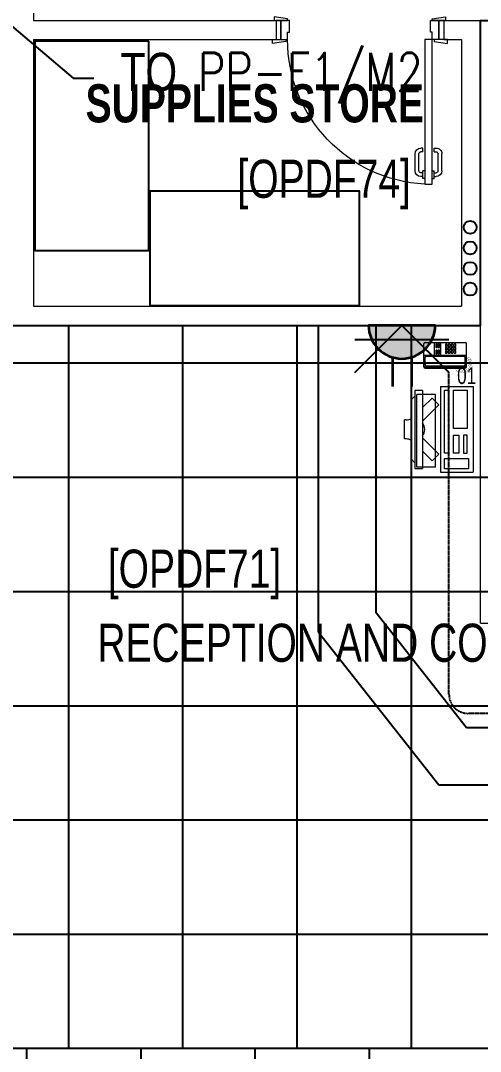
# Model space of a CAD drawing. Extents: x -178977 to 231842, y -29287 to 19916.
# Drawn here: x 1983 to 4398, y -2725 to 2687 of the extents above; entities that cross this region are included whole.
import ezdxf
from ezdxf import colors
from ezdxf.entities.mleader import LeaderData, LeaderLine
from ezdxf.enums import TextEntityAlignment as Align
from ezdxf.math import Vec2, Vec3

# ---------------------------------------------------------------- set-up
doc = ezdxf.new("R2010")
doc.units = 0
doc.header["$LTSCALE"] = 0.25
doc.linetypes.add('DASHDOT', pattern=[25.4, 12.7, -6.35, 0, -6.35])
doc.linetypes.add('HIDDEN', pattern=[9.525, 6.35, -3.175])
for name, color, linetype, lineweight in [('01-First Floor-FUR$0$72_EGR_BASE_TEXT', 252, 'Continuous', 5), ('01-First Floor-FUR$0$72_EGR_EQP_TAG', 142, 'Continuous', 5), ('01-First Floor-FUR$0$LOADING', 253, 'Continuous', 5), ('01-First Floor-FUR$0$Walls', 251, 'Continuous', 5), ('01-First Floor-FUR$0$Wooden Joinery', 251, 'Continuous', 5), ('E-LITE-CIRC', 6, 'Continuous', 25), ('E-LITE-CLNG-CNDT', 6, 'DASHDOT', 35), ('E-LITE-EXIT-NUMB', 6, 'Continuous', 25), ('E-POWR-FLOR-CNDT', 6, 'HIDDEN', 25), ('E-POWR-WALL @ 100', 4, 'Continuous', 35)]:
    doc.layers.add(name, color=color, linetype=linetype, lineweight=lineweight)
doc.layers.add('01-First Floor-FUR$0$FALSE CEILING', color=251, linetype='Continuous')
doc.layers.add('DRAINAGE SLEEVE', color=6, linetype='Continuous')
doc.styles.add('01-First Floor-FUR$0$X3G_ENTITY_257CFD', font='swisscl.ttf', dxfattribs={"height": 200})
doc.styles.add('01-First Floor-FUR$0$X3G_ENTITY_9EC9', font='swisscl.ttf', dxfattribs={"height": 0.2})
doc.styles.add('01-First Floor-FUR$0$X3G_ENTITY_9F38', font='swisscl.ttf', dxfattribs={"height": 0.2})
doc.styles.add('DC_SIMPLEX', font='SIMPLEX.shx', dxfattribs={"width": 0.7})

# ---------------------------------------------------------------- blocks, each defined once
blk = doc.blocks.new('01-First Floor-FUR$0$DM20079-P')
at = {"color": 0}
for p, q in [((-0.0686, 0.217), (-0.0686, 0.008)), ((-0.0616, 0.225), (0.0594, 0.225)), ((-0.0616, 0.225), (-0.0616, 0)), ((-0.0616, 0.222), (-0.0016, 0.222)), ((-0.0496, 0.2175), (-0.0136, 0.2175)), ((-0.0016, 0.225), (-0.0016, 0)), ((0.0664, 0.217), (0.0664, 0.008)), ((-0.0616, 0.212), (-0.0565, 0.212)), ((-0.0566, 0.2105), (-0.0566, 0.0145)), ((-0.0068, 0.212), (-0.0016, 0.212)), ((-0.0066, 0.2105), (-0.0066, 0.0145)), ((-0.0016, 0.1675), (0.0664, 0.1675)), ((-0.0016, 0.135), (0.0664, 0.135)), ((-0.0616, 0.013), (-0.0565, 0.013)), ((-0.0616, 0.003), (-0.0016, 0.003)), ((-0.0594, 0), (0.0594, 0)), ((-0.0496, 0.0075), (-0.0136, 0.0075)), ((-0.0068, 0.013), (-0.0016, 0.013))]:
    blk.add_line(p, q, dxfattribs=at)
for points in [[(0.0074, 0.1605, 0.414214), (0.0054, 0.1585), (0.0054, 0.1555, 0.414214), (0.0074, 0.1535), (0.0234, 0.1535, 0.414214), (0.0254, 0.1555), (0.0254, 0.1585, 0.414214), (0.0234, 0.1605)], [(0.0234, 0.142, 0.414214), (0.0254, 0.144), (0.0254, 0.147, 0.414214), (0.0234, 0.149), (0.0074, 0.149, 0.414214), (0.0054, 0.147), (0.0054, 0.144, 0.414214), (0.0074, 0.142)], [(0.0104, 0.103, 0.414214), (0.0124, 0.101), (0.0204, 0.101, 0.414214), (0.0224, 0.103), (0.0224, 0.109, 0.414214), (0.0204, 0.111), (0.0124, 0.111, 0.414214), (0.0104, 0.109)], [(0.0274, 0.103, 0.414214), (0.0294, 0.101), (0.0374, 0.101, 0.414214), (0.0394, 0.103), (0.0394, 0.109, 0.414214), (0.0374, 0.111), (0.0294, 0.111, 0.414214), (0.0274, 0.109)], [(0.0574, 0.1535, 0.414214), (0.0594, 0.1555), (0.0594, 0.1585, 0.414214), (0.0574, 0.1605), (0.0414, 0.1605, 0.414214), (0.0394, 0.1585), (0.0394, 0.1555, 0.414214), (0.0414, 0.1535)], [(0.0574, 0.142, 0.414214), (0.0594, 0.144), (0.0594, 0.147, 0.414214), (0.0574, 0.149), (0.0414, 0.149, 0.414214), (0.0394, 0.147), (0.0394, 0.144, 0.414214), (0.0414, 0.142)], [(0.0444, 0.103, 0.414214), (0.0464, 0.101), (0.0544, 0.101, 0.414214), (0.0564, 0.103), (0.0564, 0.109, 0.414214), (0.0544, 0.111), (0.0464, 0.111, 0.414214), (0.0444, 0.109)], [(0.0104, 0.088, 0.414214), (0.0124, 0.086), (0.0204, 0.086, 0.414214), (0.0224, 0.088), (0.0224, 0.094, 0.414214), (0.0204, 0.096), (0.0124, 0.096, 0.414214), (0.0104, 0.094)], [(0.0104, 0.073, 0.414214), (0.0124, 0.071), (0.0204, 0.071, 0.414214), (0.0224, 0.073), (0.0224, 0.079, 0.414214), (0.0204, 0.081), (0.0124, 0.081, 0.414214), (0.0104, 0.079)], [(0.0104, 0.058, 0.414214), (0.0124, 0.056), (0.0204, 0.056, 0.414214), (0.0224, 0.058), (0.0224, 0.064, 0.414214), (0.0204, 0.066), (0.0124, 0.066, 0.414214), (0.0104, 0.064)], [(0.0274, 0.088, 0.414214), (0.0294, 0.086), (0.0374, 0.086, 0.414214), (0.0394, 0.088), (0.0394, 0.094, 0.414214), (0.0374, 0.096), (0.0294, 0.096, 0.414214), (0.0274, 0.094)], [(0.0274, 0.073, 0.414214), (0.0294, 0.071), (0.0374, 0.071, 0.414214), (0.0394, 0.073), (0.0394, 0.079, 0.414214), (0.0374, 0.081), (0.0294, 0.081, 0.414214), (0.0274, 0.079)], [(0.0274, 0.058, 0.414214), (0.0294, 0.056), (0.0374, 0.056, 0.414214), (0.0394, 0.058), (0.0394, 0.064, 0.414214), (0.0374, 0.066), (0.0294, 0.066, 0.414214), (0.0274, 0.064)], [(0.0444, 0.088, 0.414214), (0.0464, 0.086), (0.0544, 0.086, 0.414214), (0.0564, 0.088), (0.0564, 0.094, 0.414214), (0.0544, 0.096), (0.0464, 0.096, 0.414214), (0.0444, 0.094)], [(0.0444, 0.073, 0.414214), (0.0464, 0.071), (0.0544, 0.071, 0.414214), (0.0564, 0.073), (0.0564, 0.079, 0.414214), (0.0544, 0.081), (0.0464, 0.081, 0.414214), (0.0444, 0.079)], [(0.0444, 0.058, 0.414214), (0.0464, 0.056), (0.0544, 0.056, 0.414214), (0.0564, 0.058), (0.0564, 0.064, 0.414214), (0.0544, 0.066), (0.0464, 0.066, 0.414214), (0.0444, 0.064)]]:
    blk.add_lwpolyline(points, format="xyb", close=True, dxfattribs=at)
at = {"color": 0, "const_width": 0.001}
blk.add_lwpolyline([(-0.0686, 0.059, 0.184574), (-0.0861, 0.0478, 1.44364), (-0.0769, 0.0452, 0.837915), (-0.0907, 0.0465, 0.30536), (-0.0835, 0.0248, 1.584726), (-0.0815, 0.034, 0.253153), (-0.094, 0.0228, 0.874198), (-0.0776, 0.0142, 0.915253), (-0.0897, 0.0168, 0.223821), (-0.0874, -0.0011, 1.703343), (-0.0796, 0.005, 0.588962), (-0.0934, -0.0114, 0.717795), (-0.0769, -0.0108, 0.983104), (-0.0875, -0.0075, 0.326362), (-0.0815, -0.0259, 0.758716), (-0.0657, -0.0134, 0.906186), (-0.0743, -0.016, 0.189488), (-0.067, -0.0272, 0.7948), (-0.0506, -0.0127, 1.223996), (-0.0585, -0.0193, 0.072149), (-0.0473, -0.0259, 0.645886), (-0.0341, -0.0134, 1.366917), (-0.042, -0.0193, 0.078415), (-0.0315, -0.0246, 0.723006), (-0.0229, -0.0127, 1.105484), (-0.0289, -0.018, 0.327892), (-0.017, -0.0193, 0.446638), (-0.0144, -0.0068, 0.327263), (-0.0269, -0.0029, 1.240441), (-0.0229, -0.0094, 0.611307), (-0.0278, 0.0075)], format="xyb", dxfattribs=at)
at = {"color": 0}
for centre, radius, start, end in [((-0.0605, 0.217), 0.00813, 97.9633, 179.6649), ((-0.0496, 0.2105), 0.007, 90, 180), ((-0.0136, 0.2105), 0.007, 0, 90), ((0.0582, 0.217), 0.00813, 0.3351, 82.0367), ((-0.0605, 0.008), 0.00813, 180.3351, 277.9633), ((-0.0496, 0.0145), 0.007, 180, 270), ((-0.0136, 0.0145), 0.007, 270, 0), ((0.0582, 0.008), 0.00813, 277.9633, 359.6649)]:
    blk.add_arc(centre, radius, start, end, dxfattribs=at)
blk = doc.blocks.new('01-First Floor-FUR$0$ITCWLS1-P')
at = {"layer": '01-First Floor-FUR$0$LOADING'}
for p, q in [((-0.17, 0.45), (-0.17, 0)), ((-0.17, 0.45), (0, 0.45)), ((0, 0.45), (0, 0)), ((-0.3251, 0.38, 0), (-0.3051, 0.4, 0)), ((-0.3251, 0.38, 0), (-0.3251, 0.07, 0)), ((-0.2651, 0.43, 0), (-0.3051, 0.43, 0)), ((-0.3051, 0.43, 0), (-0.3051, 0.02, 0)), ((-0.197, 0.4094), (-0.295, 0.4094)), ((-0.295, 0.0264), (-0.295, 0.4094)), ((-0.2651, 0.43, 0), (-0.2651, 0.02, 0)), ((-0.197, 0.0264), (-0.197, 0.4094)), ((-0.1496, 0.4305), (-0.1291, 0.4305)), ((-0.1291, 0.4305), (-0.1291, 0.4089)), ((-0.3503, 0.275), (-0.3596, 0.275)), ((-0.3596, 0.175), (-0.3596, 0.275)), ((-0.3503, 0.175), (-0.3596, 0.175)), ((-0.3251, 0.07, 0), (-0.3051, 0.05, 0)), ((-0.3051, 0.02, 0), (-0.2651, 0.02, 0)), ((-0.197, 0.0264), (-0.295, 0.0264)), ((-0.17, 0), (0, 0))]:
    blk.add_line(p, q, dxfattribs=at)
at = {"layer": '01-First Floor-FUR$0$LOADING', "extrusion": (2.48281e-10, 3.18408e-10, -1)}
for p, q in [((-0.2651, 0.3395), (-0.2144, 0.3902)), ((-0.1791, 0.3548), (-0.2144, 0.3902)), ((-0.2651, 0.2688), (-0.1791, 0.3548))]:
    blk.add_line(p, q, dxfattribs=at)
at = {"layer": '01-First Floor-FUR$0$LOADING', "extrusion": (2.48281e-10, -3.18408e-10, -1)}
for p, q in [((-0.2651, 0.1812), (-0.1791, 0.0952)), ((-0.2651, 0.1105), (-0.2144, 0.0598)), ((-0.1791, 0.0952), (-0.2144, 0.0598))]:
    blk.add_line(p, q, dxfattribs=at)
at = {"layer": '01-First Floor-FUR$0$LOADING'}
for points in [[(-0.1291, 0.4089), (-0.1291, 0.1), (-0.1496, 0.1), (-0.1496, 0.4305)], [(-0.1496, 0.1), (-0.1496, 0.1), (-0.1496, 0.1), (-0.1496, 0.1), (-0.1496, 0.1), (-0.1496, 0.1), (-0.1496, 0.1), (-0.1496, 0.1), (-0.1496, 0.1)], [(-0.1496, 0.1), (-0.1496, 0.1), (-0.1496, 0.1), (-0.1496, 0.1), (-0.1496, 0.1), (-0.1496, 0.1), (-0.1496, 0.1), (-0.1496, 0.1), (-0.1496, 0.1), (-0.1496, 0.1), (-0.1496, 0.1), (-0.1496, 0.1), (-0.1496, 0.1), (-0.1496, 0.1), (-0.1496, 0.1), (-0.1496, 0.1), (-0.1496, 0.1), (-0.1496, 0.1)], [(-0.1496, 0.1), (-0.1496, 0.1), (-0.1496, 0.1), (-0.1496, 0.1), (-0.1496, 0.1), (-0.1496, 0.1), (-0.1496, 0.1), (-0.1496, 0.1), (-0.1496, 0.1), (-0.1496, 0.1)], [(-0.1496, 0.1), (-0.1496, 0.1), (-0.1496, 0.1), (-0.1496, 0.1), (-0.1496, 0.1), (-0.1496, 0.1), (-0.1496, 0.1)], [(-0.1496, 0.1), (-0.1496, 0.1), (-0.1496, 0.1), (-0.1496, 0.1), (-0.1496, 0.1), (-0.1496, 0.1), (-0.1496, 0.1), (-0.1496, 0.1), (-0.1496, 0.1), (-0.1496, 0.1)], [(-0.1496, 0.1), (-0.1496, 0.1), (-0.1496, 0.1), (-0.1496, 0.1), (-0.1496, 0.1), (-0.1496, 0.1), (-0.1496, 0.1), (-0.1496, 0.1), (-0.1496, 0.1), (-0.1496, 0.1), (-0.1496, 0.1), (-0.1496, 0.1), (-0.1496, 0.1), (-0.1496, 0.1), (-0.1496, 0.1)], [(-0.1496, 0.1), (-0.1496, 0.1), (-0.1496, 0.1), (-0.1496, 0.1), (-0.1496, 0.1), (-0.1496, 0.1), (-0.1496, 0.1), (-0.1496, 0.1), (-0.1496, 0.1), (-0.1496, 0.1)], [(-0.1496, 0.1), (-0.1496, 0.1), (-0.1496, 0.1), (-0.1496, 0.1), (-0.1496, 0.1), (-0.1496, 0.1), (-0.1496, 0.1), (-0.1496, 0.1), (-0.1496, 0.1), (-0.1496, 0.1)], [(-0.1496, 0.1), (-0.1496, 0.1), (-0.1496, 0.1), (-0.1496, 0.1), (-0.1496, 0.1), (-0.1496, 0.1), (-0.1496, 0.1), (-0.1496, 0.1), (-0.1496, 0.1), (-0.1496, 0.1), (-0.1496, 0.1), (-0.1496, 0.1), (-0.1496, 0.1), (-0.1496, 0.1), (-0.1496, 0.1), (-0.1496, 0.1), (-0.1496, 0.1), (-0.1496, 0.1), (-0.1496, 0.1), (-0.1496, 0.1), (-0.1496, 0.1), (-0.1496, 0.1), (-0.1496, 0.1), (-0.1496, 0.1), (-0.1496, 0.1), (-0.1496, 0.1), (-0.1496, 0.1), (-0.1496, 0.1), (-0.1496, 0.1), (-0.1496, 0.1), (-0.1496, 0.1), (-0.1496, 0.1), (-0.1496, 0.1), (-0.1496, 0.1), (-0.1496, 0.1), (-0.1496, 0.1), (-0.1496, 0.1), (-0.1496, 0.1), (-0.1496, 0.1), (-0.1496, 0.1), (-0.1496, 0.1), (-0.1496, 0.1), (-0.1496, 0.1), (-0.1496, 0.1), (-0.1496, 0.1), (-0.1496, 0.1), (-0.1496, 0.1), (-0.1496, 0.1), (-0.1496, 0.1), (-0.1496, 0.1), (-0.1496, 0.1), (-0.1496, 0.1), (-0.1496, 0.1), (-0.1496, 0.1)], [(-0.1496, 0.1), (-0.1496, 0.1), (-0.1496, 0.1), (-0.1496, 0.1), (-0.1496, 0.1), (-0.1496, 0.1), (-0.1496, 0.1), (-0.1496, 0.1), (-0.1496, 0.1), (-0.1496, 0.1), (-0.1496, 0.1), (-0.1496, 0.1), (-0.1496, 0.1), (-0.1496, 0.1), (-0.1496, 0.1), (-0.1496, 0.1), (-0.1496, 0.1), (-0.1496, 0.1), (-0.1496, 0.1), (-0.1496, 0.1), (-0.1496, 0.1), (-0.1496, 0.1), (-0.1496, 0.1), (-0.1496, 0.1), (-0.1496, 0.1), (-0.1496, 0.1), (-0.1496, 0.1), (-0.1496, 0.1), (-0.1496, 0.1), (-0.1496, 0.1), (-0.1496, 0.1), (-0.1496, 0.1), (-0.1496, 0.1), (-0.1496, 0.1), (-0.1496, 0.1), (-0.1496, 0.1), (-0.1496, 0.1), (-0.1496, 0.1), (-0.1496, 0.1), (-0.1496, 0.1), (-0.1496, 0.1), (-0.1496, 0.1), (-0.1496, 0.1), (-0.1496, 0.1), (-0.1496, 0.1), (-0.1496, 0.1), (-0.1496, 0.1), (-0.1496, 0.1), (-0.1496, 0.1), (-0.1496, 0.1), (-0.1496, 0.1), (-0.1496, 0.1), (-0.1496, 0.1), (-0.1496, 0.1), (-0.1496, 0.1), (-0.1496, 0.1), (-0.1496, 0.1), (-0.1496, 0.1), (-0.1496, 0.1), (-0.1496, 0.1), (-0.1496, 0.1), (-0.1496, 0.1), (-0.1496, 0.1), (-0.1496, 0.1), (-0.1496, 0.1), (-0.1496, 0.1), (-0.1496, 0.1), (-0.1496, 0.1), (-0.1496, 0.1), (-0.1496, 0.1), (-0.1496, 0.1), (-0.1496, 0.1), (-0.1496, 0.1), (-0.1496, 0.1), (-0.1496, 0.1), (-0.1496, 0.1), (-0.1496, 0.1), (-0.1496, 0.1), (-0.1496, 0.1), (-0.1496, 0.1), (-0.1496, 0.1), (-0.1496, 0.1), (-0.1496, 0.1), (-0.1496, 0.1), (-0.1496, 0.1), (-0.1496, 0.1), (-0.1496, 0.1), (-0.1496, 0.1), (-0.1496, 0.1)], [(-0.1496, 0.1), (-0.1496, 0.1), (-0.1496, 0.1), (-0.1496, 0.1), (-0.1496, 0.1), (-0.1496, 0.1), (-0.1496, 0.1), (-0.1496, 0.1), (-0.1496, 0.1), (-0.1496, 0.1), (-0.1496, 0.1), (-0.1496, 0.1)], [(-0.1496, 0.1), (-0.1496, 0.1), (-0.1496, 0.1), (-0.1496, 0.1), (-0.1496, 0.1), (-0.1496, 0.1), (-0.1496, 0.1)], [(-0.1496, 0.1), (-0.1496, 0.1), (-0.1496, 0.1), (-0.1496, 0.1), (-0.1496, 0.1), (-0.1496, 0.1), (-0.1496, 0.1), (-0.1496, 0.1), (-0.1496, 0.1), (-0.1496, 0.1), (-0.1496, 0.1), (-0.1496, 0.1), (-0.1496, 0.1), (-0.1496, 0.1), (-0.1496, 0.1), (-0.1496, 0.1), (-0.1496, 0.1)], [(-0.1496, 0.1), (-0.1496, 0.1), (-0.1496, 0.1), (-0.1496, 0.1), (-0.1496, 0.1), (-0.1496, 0.1), (-0.1496, 0.1), (-0.1496, 0.1), (-0.1496, 0.1), (-0.1496, 0.1), (-0.1496, 0.1), (-0.1496, 0.1), (-0.1496, 0.1), (-0.1496, 0.1), (-0.1496, 0.1), (-0.1496, 0.1), (-0.1496, 0.1), (-0.1496, 0.1), (-0.1496, 0.1), (-0.1496, 0.1), (-0.1496, 0.1), (-0.1496, 0.1), (-0.1496, 0.1), (-0.1496, 0.1), (-0.1496, 0.1), (-0.1496, 0.1), (-0.1496, 0.1), (-0.1496, 0.1), (-0.1496, 0.1), (-0.1496, 0.1), (-0.1496, 0.1), (-0.1496, 0.1), (-0.1496, 0.1), (-0.1496, 0.1), (-0.1496, 0.1), (-0.1496, 0.1), (-0.1496, 0.1), (-0.1496, 0.1), (-0.1496, 0.1), (-0.1496, 0.1), (-0.1496, 0.1), (-0.1496, 0.1), (-0.1496, 0.1), (-0.1496, 0.1), (-0.1496, 0.1), (-0.1496, 0.1), (-0.1496, 0.1), (-0.1496, 0.1), (-0.1496, 0.1), (-0.1496, 0.1), (-0.1496, 0.1), (-0.1496, 0.1), (-0.1496, 0.1), (-0.1496, 0.1), (-0.1496, 0.1), (-0.1496, 0.1), (-0.1496, 0.1), (-0.1496, 0.1), (-0.1496, 0.1), (-0.1496, 0.1), (-0.1496, 0.1), (-0.1496, 0.1), (-0.1496, 0.1), (-0.1496, 0.1), (-0.1496, 0.1), (-0.1496, 0.1), (-0.1496, 0.1), (-0.1496, 0.1), (-0.1496, 0.1), (-0.1496, 0.1), (-0.1496, 0.1), (-0.1496, 0.1), (-0.1496, 0.1), (-0.1496, 0.1), (-0.1496, 0.1), (-0.1496, 0.1), (-0.1496, 0.1), (-0.1496, 0.1), (-0.1496, 0.1), (-0.1496, 0.1), (-0.1496, 0.1), (-0.1496, 0.1), (-0.1496, 0.1), (-0.1496, 0.1), (-0.1496, 0.1), (-0.1496, 0.1), (-0.1496, 0.1), (-0.1496, 0.1), (-0.1496, 0.1), (-0.1496, 0.1), (-0.1496, 0.1), (-0.1496, 0.1), (-0.1496, 0.1), (-0.1496, 0.1), (-0.1496, 0.1), (-0.1496, 0.1), (-0.1496, 0.1), (-0.1496, 0.1), (-0.1496, 0.1), (-0.1496, 0.1), (-0.1496, 0.1), (-0.1496, 0.1), (-0.1496, 0.1), (-0.1496, 0.1), (-0.1496, 0.1), (-0.1496, 0.1), (-0.1496, 0.1), (-0.1496, 0.1), (-0.1496, 0.1), (-0.1496, 0.1), (-0.1496, 0.1)], [(-0.1496, 0.1), (-0.1496, 0.1), (-0.1496, 0.1), (-0.1496, 0.1), (-0.1496, 0.1), (-0.1496, 0.1), (-0.1496, 0.1), (-0.1496, 0.1)]]:
    blk.add_lwpolyline(points, dxfattribs=at)
for points in [[(-0.1019, 0.4305), (-0.0304, 0.4305), (-0.0304, 0.2294), (-0.1019, 0.2294)], [(-0.1019, 0.1954), (-0.0747, 0.1954), (-0.0747, 0.1), (-0.1019, 0.1)], [(-0.0304, 0.1954), (-0.0508, 0.1954), (-0.0508, 0.1), (-0.0304, 0.1)], [(-0.1496, 0.1), (-0.1496, 0.1), (-0.1496, 0.1), (-0.1496, 0.1), (-0.1496, 0.1), (-0.1496, 0.1), (-0.1496, 0.1), (-0.1496, 0.1), (-0.1496, 0.1), (-0.1496, 0.1), (-0.1496, 0.1), (-0.1496, 0.1), (-0.1496, 0.1), (-0.1496, 0.1), (-0.1496, 0.1), (-0.1496, 0.1), (-0.1496, 0.1), (-0.1496, 0.1), (-0.1496, 0.1), (-0.1496, 0.1), (-0.1496, 0.1), (-0.1496, 0.1), (-0.1496, 0.1), (-0.1496, 0.1), (-0.1496, 0.1), (-0.1496, 0.1), (-0.1496, 0.1), (-0.1496, 0.1), (-0.1496, 0.1), (-0.1496, 0.1), (-0.1496, 0.1), (-0.1496, 0.1), (-0.1496, 0.1), (-0.1496, 0.1), (-0.1496, 0.1), (-0.1496, 0.1), (-0.1496, 0.1), (-0.1496, 0.1), (-0.1496, 0.1), (-0.1496, 0.1), (-0.1496, 0.1), (-0.1496, 0.1), (-0.1496, 0.1), (-0.1496, 0.1), (-0.1496, 0.1), (-0.1496, 0.1), (-0.1496, 0.1), (-0.1496, 0.1), (-0.1496, 0.1), (-0.1496, 0.1), (-0.1496, 0.1), (-0.1496, 0.1), (-0.1496, 0.1), (-0.1496, 0.1), (-0.1496, 0.1), (-0.1496, 0.1), (-0.1496, 0.1), (-0.1496, 0.1), (-0.1496, 0.1), (-0.1496, 0.1), (-0.1496, 0.1), (-0.1496, 0.1), (-0.1496, 0.1), (-0.1496, 0.1), (-0.1496, 0.1), (-0.1496, 0.1), (-0.1496, 0.1), (-0.1496, 0.1), (-0.1496, 0.1), (-0.1496, 0.1), (-0.1496, 0.1), (-0.1496, 0.1), (-0.1496, 0.1), (-0.1496, 0.1), (-0.1496, 0.1), (-0.1496, 0.1), (-0.1496, 0.1), (-0.1496, 0.1), (-0.1496, 0.1), (-0.1496, 0.1), (-0.1496, 0.1), (-0.1496, 0.1), (-0.1496, 0.1), (-0.1496, 0.1), (-0.1496, 0.1), (-0.1496, 0.1), (-0.1496, 0.1), (-0.1496, 0.1), (-0.1496, 0.1), (-0.1496, 0.1), (-0.1496, 0.1), (-0.1496, 0.1), (-0.1496, 0.1), (-0.1496, 0.1), (-0.1496, 0.1), (-0.1496, 0.1), (-0.1496, 0.1), (-0.1496, 0.1), (-0.1496, 0.1), (-0.1496, 0.1), (-0.1496, 0.1), (-0.1496, 0.1), (-0.1496, 0.1), (-0.1496, 0.1), (-0.1496, 0.1), (-0.1496, 0.1), (-0.1496, 0.1), (-0.1496, 0.1), (-0.1496, 0.1), (-0.1496, 0.1), (-0.1496, 0.1), (-0.1496, 0.1), (-0.1496, 0.1), (-0.1496, 0.1), (-0.1496, 0.1), (-0.1496, 0.1), (-0.1496, 0.1), (-0.1496, 0.1), (-0.1496, 0.1), (-0.1496, 0.1), (-0.1496, 0.1), (-0.1496, 0.1), (-0.1496, 0.1), (-0.1496, 0.1), (-0.1496, 0.1), (-0.1496, 0.1), (-0.1496, 0.1), (-0.1496, 0.1), (-0.1496, 0.1), (-0.1496, 0.1), (-0.1496, 0.1), (-0.1496, 0.1), (-0.1496, 0.1), (-0.1496, 0.1), (-0.1496, 0.1), (-0.1496, 0.1), (-0.1496, 0.1), (-0.1496, 0.1), (-0.1496, 0.1), (-0.1496, 0.1), (-0.1496, 0.1), (-0.1496, 0.1), (-0.1496, 0.1), (-0.1496, 0.1), (-0.1496, 0.1), (-0.1496, 0.1), (-0.1496, 0.1), (-0.1496, 0.1), (-0.1496, 0.1), (-0.1496, 0.1), (-0.1496, 0.1), (-0.1496, 0.1), (-0.1496, 0.1), (-0.1496, 0.1), (-0.1496, 0.1), (-0.1496, 0.1), (-0.1496, 0.1), (-0.1496, 0.1), (-0.1496, 0.1), (-0.1496, 0.1), (-0.1496, 0.1), (-0.1496, 0.1), (-0.1496, 0.1), (-0.1496, 0.1), (-0.1496, 0.1), (-0.1496, 0.1), (-0.1496, 0.1), (-0.1496, 0.1), (-0.1496, 0.1), (-0.1496, 0.1), (-0.1496, 0.1), (-0.1496, 0.1), (-0.1496, 0.1), (-0.1496, 0.1), (-0.1496, 0.1), (-0.1496, 0.1), (-0.1496, 0.1), (-0.1496, 0.1), (-0.1496, 0.1), (-0.1496, 0.1), (-0.1496, 0.1), (-0.1496, 0.1), (-0.1496, 0.1), (-0.1496, 0.1), (-0.1496, 0.1), (-0.1496, 0.1), (-0.1496, 0.1), (-0.1496, 0.1), (-0.1496, 0.1), (-0.1496, 0.1), (-0.1496, 0.1), (-0.1496, 0.1), (-0.1496, 0.1), (-0.1496, 0.1), (-0.1496, 0.1), (-0.1496, 0.1), (-0.1496, 0.1), (-0.1496, 0.1), (-0.1496, 0.1), (-0.1496, 0.1), (-0.1496, 0.1), (-0.1496, 0.1), (-0.1496, 0.1), (-0.1496, 0.1), (-0.1496, 0.1), (-0.1496, 0.1), (-0.1496, 0.1), (-0.1496, 0.1), (-0.1496, 0.1), (-0.1496, 0.1), (-0.1496, 0.1), (-0.1496, 0.1), (-0.1496, 0.1), (-0.1496, 0.1), (-0.1496, 0.1), (-0.1496, 0.1), (-0.1496, 0.1), (-0.1496, 0.1), (-0.1496, 0.1), (-0.1496, 0.1), (-0.1496, 0.1), (-0.1496, 0.1), (-0.1496, 0.1), (-0.1496, 0.1), (-0.1496, 0.1), (-0.1496, 0.1), (-0.1496, 0.1), (-0.1496, 0.1), (-0.1496, 0.1), (-0.1496, 0.1), (-0.1496, 0.1), (-0.1496, 0.1), (-0.1496, 0.1), (-0.1496, 0.1), (-0.1496, 0.1), (-0.1496, 0.1), (-0.1496, 0.1), (-0.1496, 0.1), (-0.1496, 0.1), (-0.1496, 0.1), (-0.1496, 0.1), (-0.1496, 0.1), (-0.1496, 0.1), (-0.1496, 0.1), (-0.1496, 0.1), (-0.1496, 0.1), (-0.1496, 0.1), (-0.1496, 0.1), (-0.1496, 0.1), (-0.1496, 0.1), (-0.1496, 0.1), (-0.1496, 0.1), (-0.1496, 0.1), (-0.1496, 0.1), (-0.1496, 0.1), (-0.1496, 0.1), (-0.1496, 0.1), (-0.1496, 0.1), (-0.1496, 0.1), (-0.1496, 0.1), (-0.1496, 0.1), (-0.1496, 0.1), (-0.1496, 0.1), (-0.1496, 0.1), (-0.1496, 0.1), (-0.1496, 0.1), (-0.1496, 0.1), (-0.1496, 0.1), (-0.1496, 0.1), (-0.1496, 0.1), (-0.1496, 0.1), (-0.1496, 0.1), (-0.1496, 0.1), (-0.1496, 0.1), (-0.1496, 0.1), (-0.1496, 0.1), (-0.1496, 0.1)], [(-0.1496, 0.1), (-0.1496, 0.1), (-0.1496, 0.1), (-0.1496, 0.1), (-0.1496, 0.1), (-0.1496, 0.1), (-0.1496, 0.1), (-0.1496, 0.1), (-0.1496, 0.1), (-0.1496, 0.1), (-0.1496, 0.1), (-0.1496, 0.1), (-0.1496, 0.1), (-0.1496, 0.1), (-0.1496, 0.1), (-0.1496, 0.1), (-0.1496, 0.1), (-0.1496, 0.1), (-0.1496, 0.1), (-0.1496, 0.1), (-0.1496, 0.1), (-0.1496, 0.1), (-0.1496, 0.1), (-0.1496, 0.1), (-0.1496, 0.1), (-0.1496, 0.1), (-0.1496, 0.1), (-0.1496, 0.1), (-0.1496, 0.1), (-0.1496, 0.1), (-0.1496, 0.1), (-0.1496, 0.1), (-0.1496, 0.1), (-0.1496, 0.1), (-0.1496, 0.1), (-0.1496, 0.1), (-0.1496, 0.1), (-0.1496, 0.1), (-0.1496, 0.1), (-0.1496, 0.1), (-0.1496, 0.1), (-0.1496, 0.1), (-0.1496, 0.1), (-0.1496, 0.1), (-0.1496, 0.1), (-0.1496, 0.1), (-0.1496, 0.1), (-0.1496, 0.1), (-0.1496, 0.1), (-0.1496, 0.1), (-0.1496, 0.1), (-0.1496, 0.1), (-0.1496, 0.1), (-0.1496, 0.1), (-0.1496, 0.1), (-0.1496, 0.1), (-0.1496, 0.1), (-0.1496, 0.1), (-0.1496, 0.1), (-0.1496, 0.1), (-0.1496, 0.1), (-0.1496, 0.1), (-0.1496, 0.1), (-0.1496, 0.1), (-0.1496, 0.1), (-0.1496, 0.1), (-0.1496, 0.1), (-0.1496, 0.1), (-0.1496, 0.1), (-0.1496, 0.1), (-0.1496, 0.1), (-0.1496, 0.1), (-0.1496, 0.1), (-0.1496, 0.1), (-0.1496, 0.1), (-0.1496, 0.1), (-0.1496, 0.1), (-0.1496, 0.1), (-0.1496, 0.1), (-0.1496, 0.1), (-0.1496, 0.1), (-0.1496, 0.1), (-0.1496, 0.1), (-0.1496, 0.1), (-0.1496, 0.1), (-0.1496, 0.1), (-0.1496, 0.1), (-0.1496, 0.1), (-0.1496, 0.1), (-0.1496, 0.1), (-0.1496, 0.1), (-0.1496, 0.1), (-0.1496, 0.1), (-0.1496, 0.1), (-0.1496, 0.1), (-0.1496, 0.1), (-0.1496, 0.1), (-0.1496, 0.1), (-0.1496, 0.1), (-0.1496, 0.1), (-0.1496, 0.1), (-0.1496, 0.1), (-0.1496, 0.1), (-0.1496, 0.1), (-0.1496, 0.1), (-0.1496, 0.1), (-0.1496, 0.1), (-0.1496, 0.1), (-0.1496, 0.1), (-0.1496, 0.1), (-0.1496, 0.1), (-0.1496, 0.1), (-0.1496, 0.1), (-0.1496, 0.1), (-0.1496, 0.1), (-0.1496, 0.1), (-0.1496, 0.1), (-0.1496, 0.1), (-0.1496, 0.1), (-0.1496, 0.1), (-0.1496, 0.1), (-0.1496, 0.1), (-0.1496, 0.1), (-0.1496, 0.1), (-0.1496, 0.1), (-0.1496, 0.1), (-0.1496, 0.1), (-0.1496, 0.1), (-0.1496, 0.1), (-0.1496, 0.1), (-0.1496, 0.1), (-0.1496, 0.1), (-0.1496, 0.1), (-0.1496, 0.1), (-0.1496, 0.1), (-0.1496, 0.1), (-0.1496, 0.1), (-0.1496, 0.1), (-0.1496, 0.1), (-0.1496, 0.1), (-0.1496, 0.1), (-0.1496, 0.1), (-0.1496, 0.1), (-0.1496, 0.1), (-0.1496, 0.1), (-0.1496, 0.1), (-0.1496, 0.1), (-0.1496, 0.1), (-0.1496, 0.1), (-0.1496, 0.1), (-0.1496, 0.1), (-0.1496, 0.1), (-0.1496, 0.1), (-0.1496, 0.1), (-0.1496, 0.1), (-0.1496, 0.1), (-0.1496, 0.1), (-0.1496, 0.1), (-0.1496, 0.1), (-0.1496, 0.1), (-0.1496, 0.1), (-0.1496, 0.1), (-0.1496, 0.1), (-0.1496, 0.1), (-0.1496, 0.1), (-0.1496, 0.1), (-0.1496, 0.1), (-0.1496, 0.1), (-0.1496, 0.1), (-0.1496, 0.1), (-0.1496, 0.1), (-0.1496, 0.1), (-0.1496, 0.1), (-0.1496, 0.1), (-0.1496, 0.1), (-0.1496, 0.1), (-0.1496, 0.1), (-0.1496, 0.1), (-0.1496, 0.1), (-0.1496, 0.1), (-0.1496, 0.1), (-0.1496, 0.1), (-0.1496, 0.1), (-0.1496, 0.1), (-0.1496, 0.1), (-0.1496, 0.1), (-0.1496, 0.1), (-0.1496, 0.1), (-0.1496, 0.1), (-0.1496, 0.1), (-0.1496, 0.1), (-0.1496, 0.1), (-0.1496, 0.1), (-0.1496, 0.1), (-0.1496, 0.1), (-0.1496, 0.1), (-0.1496, 0.1), (-0.1496, 0.1), (-0.1496, 0.1), (-0.1496, 0.1), (-0.1496, 0.1), (-0.1496, 0.1), (-0.1496, 0.1), (-0.1496, 0.1), (-0.1496, 0.1), (-0.1496, 0.1), (-0.1496, 0.1), (-0.1496, 0.1), (-0.1496, 0.1), (-0.1496, 0.1), (-0.1496, 0.1), (-0.1496, 0.1), (-0.1496, 0.1), (-0.1496, 0.1)], [(-0.1496, 0.1), (-0.1496, 0.1), (-0.1496, 0.1), (-0.1496, 0.1), (-0.1496, 0.1), (-0.1496, 0.1), (-0.1496, 0.1), (-0.1496, 0.1), (-0.1496, 0.1), (-0.1496, 0.1), (-0.1496, 0.1), (-0.1496, 0.1), (-0.1496, 0.1), (-0.1496, 0.1), (-0.1496, 0.1), (-0.1496, 0.1), (-0.1496, 0.1), (-0.1496, 0.1), (-0.1496, 0.1), (-0.1496, 0.1), (-0.1496, 0.1), (-0.1496, 0.1), (-0.1496, 0.1), (-0.1496, 0.1), (-0.1496, 0.1), (-0.1496, 0.1), (-0.1496, 0.1), (-0.1496, 0.1), (-0.1496, 0.1), (-0.1496, 0.1), (-0.1496, 0.1), (-0.1496, 0.1), (-0.1496, 0.1), (-0.1496, 0.1), (-0.1496, 0.1), (-0.1496, 0.1), (-0.1496, 0.1), (-0.1496, 0.1), (-0.1496, 0.1), (-0.1496, 0.1), (-0.1496, 0.1), (-0.1496, 0.1), (-0.1496, 0.1), (-0.1496, 0.1), (-0.1496, 0.1), (-0.1496, 0.1), (-0.1496, 0.1), (-0.1496, 0.1), (-0.1496, 0.1), (-0.1496, 0.1), (-0.1496, 0.1), (-0.1496, 0.1), (-0.1496, 0.1), (-0.1496, 0.1), (-0.1496, 0.1), (-0.1496, 0.1), (-0.1496, 0.1), (-0.1496, 0.1), (-0.1496, 0.1), (-0.1496, 0.1), (-0.1496, 0.1), (-0.1496, 0.1), (-0.1496, 0.1), (-0.1496, 0.1), (-0.1496, 0.1), (-0.1496, 0.1), (-0.1496, 0.1), (-0.1496, 0.1), (-0.1496, 0.1), (-0.1496, 0.1), (-0.1496, 0.1), (-0.1496, 0.1), (-0.1496, 0.1), (-0.1496, 0.1), (-0.1496, 0.1), (-0.1496, 0.1), (-0.1496, 0.1), (-0.1496, 0.1), (-0.1496, 0.1), (-0.1496, 0.1), (-0.1496, 0.1), (-0.1496, 0.1), (-0.1496, 0.1), (-0.1496, 0.1), (-0.1496, 0.1), (-0.1496, 0.1), (-0.1496, 0.1), (-0.1496, 0.1), (-0.1496, 0.1), (-0.1496, 0.1), (-0.1496, 0.1), (-0.1496, 0.1), (-0.1496, 0.1), (-0.1496, 0.1), (-0.1496, 0.1), (-0.1496, 0.1), (-0.1496, 0.1), (-0.1496, 0.1), (-0.1496, 0.1), (-0.1496, 0.1), (-0.1496, 0.1), (-0.1496, 0.1), (-0.1496, 0.1), (-0.1496, 0.1), (-0.1496, 0.1), (-0.1496, 0.1), (-0.1496, 0.1), (-0.1496, 0.1), (-0.1496, 0.1), (-0.1496, 0.1), (-0.1496, 0.1), (-0.1496, 0.1), (-0.1496, 0.1), (-0.1496, 0.1), (-0.1496, 0.1), (-0.1496, 0.1), (-0.1496, 0.1), (-0.1496, 0.1), (-0.1496, 0.1), (-0.1496, 0.1), (-0.1496, 0.1), (-0.1496, 0.1), (-0.1496, 0.1), (-0.1496, 0.1), (-0.1496, 0.1), (-0.1496, 0.1), (-0.1496, 0.1), (-0.1496, 0.1), (-0.1496, 0.1), (-0.1496, 0.1), (-0.1496, 0.1), (-0.1496, 0.1), (-0.1496, 0.1), (-0.1496, 0.1), (-0.1496, 0.1), (-0.1496, 0.1), (-0.1496, 0.1), (-0.1496, 0.1), (-0.1496, 0.1), (-0.1496, 0.1), (-0.1496, 0.1), (-0.1496, 0.1), (-0.1496, 0.1), (-0.1496, 0.1), (-0.1496, 0.1), (-0.1496, 0.1), (-0.1496, 0.1), (-0.1496, 0.1), (-0.1496, 0.1), (-0.1496, 0.1), (-0.1496, 0.1), (-0.1496, 0.1), (-0.1496, 0.1), (-0.1496, 0.1), (-0.1496, 0.1), (-0.1496, 0.1), (-0.1496, 0.1), (-0.1496, 0.1), (-0.1496, 0.1), (-0.1496, 0.1), (-0.1496, 0.1), (-0.1496, 0.1), (-0.1496, 0.1), (-0.1496, 0.1), (-0.1496, 0.1), (-0.1496, 0.1), (-0.1496, 0.1), (-0.1496, 0.1), (-0.1496, 0.1), (-0.1496, 0.1), (-0.1496, 0.1), (-0.1496, 0.1), (-0.1496, 0.1), (-0.1496, 0.1), (-0.1496, 0.1), (-0.1496, 0.1), (-0.1496, 0.1), (-0.1496, 0.1), (-0.1496, 0.1), (-0.1496, 0.1), (-0.1496, 0.1), (-0.1496, 0.1), (-0.1496, 0.1), (-0.1496, 0.1), (-0.1496, 0.1), (-0.1496, 0.1), (-0.1496, 0.1), (-0.1496, 0.1), (-0.1496, 0.1), (-0.1496, 0.1), (-0.1496, 0.1), (-0.1496, 0.1), (-0.1496, 0.1), (-0.1496, 0.1), (-0.1496, 0.1), (-0.1496, 0.1), (-0.1496, 0.1), (-0.1496, 0.1), (-0.1496, 0.1), (-0.1496, 0.1), (-0.1496, 0.1), (-0.1496, 0.1), (-0.1496, 0.1), (-0.1496, 0.1), (-0.1496, 0.1), (-0.1496, 0.1), (-0.1496, 0.1), (-0.1496, 0.1), (-0.1496, 0.1), (-0.1496, 0.1), (-0.1496, 0.1), (-0.1496, 0.1), (-0.1496, 0.1), (-0.1496, 0.1), (-0.1496, 0.1), (-0.1496, 0.1), (-0.1496, 0.1), (-0.1496, 0.1), (-0.1496, 0.1)], [(-0.1496, 0.0727), (-0.0236, 0.0727), (-0.0236, 0.0182), (-0.1496, 0.0182)]]:
    blk.add_lwpolyline(points, close=True, dxfattribs=at)
for centre, radius, start, end in [((-0.3503, 0.325), 0.05, 270, 300.3093), ((-0.3089, 0.225), 0.0556, 321.9431, 38.0569), ((-0.3503, 0.125), 0.05, 59.6907, 90)]:
    blk.add_arc(centre, radius, start, end, dxfattribs=at)
blk = doc.blocks.new('01-First Floor-FUR$0$A$C72370EFE')
at = {"layer": '01-First Floor-FUR$0$Wooden Joinery'}
for p, q in [((-0.01, -0.04), (-0.02, -0.04)), ((-0.01, -0.03), (-0.01, -0.07)), ((0, -0.03), (-0.01, -0.03)), ((0.04, -0.03), (0.05, -0.03)), ((0.05, -0.03), (0.05, -0.07)), ((0.05, -0.04), (0.06, -0.04)), ((-0.05, -0.07), (-0.05, -0.16)), ((-0.03, -0.07), (-0.03, -0.16)), ((-0.01, -0.06), (-0.02, -0.06)), ((0, -0.07), (-0.01, -0.07)), ((0.04, -0.07), (0.05, -0.07)), ((0.05, -0.06), (0.06, -0.06)), ((0.07, -0.07), (0.07, -0.16)), ((0.09, -0.07), (0.09, -0.16)), ((-0.01, -0.17), (-0.02, -0.17)), ((-0.01, -0.19), (-0.02, -0.19)), ((-0.01, -0.17), (-0.01, -0.19)), ((0.05, -0.17), (0.06, -0.17)), ((0.05, -0.17), (0.05, -0.19)), ((0.05, -0.19), (0.06, -0.19))]:
    blk.add_line(p, q, dxfattribs=at)
for centre, radius, start, end in [((-0.02, -0.07), 0.03, 90, 180), ((0.06, -0.07), 0.03, 0, 90), ((-0.02, -0.07), 0.01, 90, 180), ((0.06, -0.07), 0.01, 0, 90), ((-0.02, -0.16), 0.03, 180, 270), ((-0.02, -0.16), 0.01, 180, 270), ((0.06, -0.16), 0.01, 270, 0), ((0.06, -0.16), 0.03, 270, 0)]:
    blk.add_arc(centre, radius, start, end, dxfattribs=at)
blk = doc.blocks.new('01-First Floor-FUR$0$A$C5FCA3E6B')
at = {"layer": '01-First Floor-FUR$0$Wooden Joinery'}
for points in [[(80, 858.9), (80, 868.9), (10, 878.9), (10, 858.9)], [(840, 858.9), (840, 868.9), (910, 878.9), (910, 858.9)], [(70, 758.9), (70, 748.9), (0, 738.9), (0, 758.9)], [(120, 758.9), (120, 0), (80, 0), (80, 758.9)], [(850, 758.9), (850, 748.9), (920, 738.9), (920, 758.9)]]:
    blk.add_lwpolyline(points, close=True, dxfattribs=at)
for points in [[(45, 758.9), (45, 858.9), (20, 858.9), (20, 758.9), (45, 758.9)], [(45, 758.9), (80, 758.9), (80, 798.9), (90, 798.9), (90, 858.9), (45, 858.9), (45, 758.9)], [(875, 758.9), (840, 758.9), (840, 798.9), (830, 798.9), (830, 858.9), (875, 858.9), (875, 758.9)], [(875, 758.9), (875, 858.9), (900, 858.9), (900, 758.9), (875, 758.9)]]:
    blk.add_lwpolyline(points, dxfattribs=at)
blk.add_arc((80, 758.9), 760, 273.0171, 0, dxfattribs=at)
at = {"layer": '01-First Floor-FUR$0$Wooden Joinery', "xscale": 999.9999999998854, "yscale": 999.9999999998854, "zscale": 999.9999999998854, "rotation": 180}
blk.add_blockref('01-First Floor-FUR$0$A$C72370EFE', (120, 0), dxfattribs=at)
blk = doc.blocks.new('01-First Floor-FUR')
at = {"layer": '01-First Floor-FUR$0$FALSE CEILING', "linetype": 'Continuous'}
for p, q in [((2236, -2710), (2236, 1086.9)), ((2836, -2710), (2836, 1086.9)), ((3436, -2710), (3436, 1086.9)), ((4036, -2710), (4036, 1086.9)), ((1636, 890), (8296.4, 890)), ((1636, 290), (8296.4, 290)), ((1636, -310), (8296.4, -310)), ((1636, -910), (8296.4, -910)), ((1636, -1510), (8296.4, -1510)), ((1636, -2110), (8296.4, -2110)), ((2015.9, -12827.2), (2015.9, -2710)), ((2615.9, -12827.2), (2615.9, -2710)), ((3215.9, -12827.2), (3215.9, -2710)), ((3815.9, -12827.2), (3815.9, -2710))]:
    blk.add_line(p, q, dxfattribs=at)
at = {"layer": '01-First Floor-FUR$0$FALSE CEILING'}
for p, q in [((3548.4, -524.2, -0.1), (3548.4, 1089.7, -0.1)), ((3848.4, 1089.7, -0.1), (3848.4, -420.2, -0.1)), ((4325.8, -1026.1, -0.1), (3848.4, -420.2, -0.1)), ((3548.4, -524.2, -0.1), (4180.2, -1326.1, -0.1)), ((6381.1, -1026.1, -0.1), (4325.8, -1026.1, -0.1)), ((4180.2, -1326.1, -0.1), (6526.6, -1326.1, -0.1))]:
    blk.add_line(p, q, dxfattribs=at)
blk.add_lwpolyline([(1636, 1086.9), (4398.4, 1086.9), (4398.4, 2686.9), (8296.4, 2686.9), (8296.4, 260), (8296.4, -2710), (1636, -2710), (1636, 1086.9)], dxfattribs=at)
at = {"layer": '01-First Floor-FUR$0$FALSE CEILING', "elevation": -0.1}
for points in [[(2657.7, 2579.5), (2057.7, 2579.5), (2057.7, 1479.5), (2657.7, 1479.5)], [(2662.6, 1791.7), (2662.6, 1191.7), (3762.6, 1191.7), (3762.6, 1791.7)]]:
    blk.add_lwpolyline(points, close=True, dxfattribs=at)
at = {"layer": '01-First Floor-FUR$0$FALSE CEILING'}
blk.add_lwpolyline([(5386, -2710), (-1584, -2710), (-1584.1, -12827.2), (5385.9, -12827.2)], close=True, dxfattribs=at)
at = {"layer": '01-First Floor-FUR$0$LOADING'}
for p, q in [((3548.4, -524.2, -0.1), (3548.4, 1089.7, -0.1)), ((3848.4, 1089.7, -0.1), (3848.4, -420.2, -0.1)), ((4398.4, -476.1, -0.1), (4398.4, 1089.7, -0.1)), ((4325.8, -1026.1, -0.1), (3848.4, -420.2, -0.1)), ((4398.4, -476.1, -0.1), (6308.4, -476.1, -0.1)), ((3548.4, -524.2, -0.1), (4180.2, -1326.1, -0.1)), ((6381.1, -1026.1, -0.1), (4325.8, -1026.1, -0.1)), ((4180.2, -1326.1, -0.1), (6526.6, -1326.1, -0.1))]:
    blk.add_line(p, q, dxfattribs=at)
at = {"layer": '01-First Floor-FUR$0$LOADING', "elevation": -0.1}
for points in [[(2657.7, 2579.5), (2057.7, 2579.5), (2057.7, 1479.5), (2657.7, 1479.5)], [(2662.6, 1791.7), (2662.6, 1191.7), (3762.6, 1191.7), (3762.6, 1791.7)]]:
    blk.add_lwpolyline(points, close=True, dxfattribs=at)
at = {"layer": '01-First Floor-FUR$0$Walls'}
for p, q in [((2051, 3290), (2051, 2686.9)), ((2051, 2686.9), (3325.8, 2686.9)), ((3325.8, 2686.9), (3325.8, 2586.9)), ((4205.8, 2686.9), (4398.4, 2686.9)), ((4205.8, 2686.9), (4205.8, 2586.9)), ((4398.4, 2686.9), (4398.4, 1086.9)), ((2051, 2586.9), (2051, 1186.9)), ((2051, 2586.9), (3325.8, 2586.9)), ((4205.8, 2586.9), (4298.4, 2586.9)), ((4298.4, 2586.9), (4298.4, 1186.9)), ((2051, 1186.9), (4298.4, 1186.9)), ((4398.4, 1086.9), (1636, 1086.9))]:
    blk.add_line(p, q, dxfattribs=at)
at = {"layer": '01-First Floor-FUR$0$LOADING', "xscale": 1000, "yscale": 1000, "zscale": 1000}
for name, p, rotation in [('01-First Floor-FUR$0$DM20079-P', (4325.6, 931.1, -0.1), 90.00000652839219), ('01-First Floor-FUR$0$ITCWLS1-P', (4359.7, 315.2, -0.1), 7.53879373936049e-09)]:
    blk.add_blockref(name, p, dxfattribs=dict(at, rotation=rotation))
at = {"layer": '01-First Floor-FUR$0$Wooden Joinery', "xscale": -1}
blk.add_blockref('01-First Floor-FUR$0$A$C5FCA3E6B', (4225.8, 1828), dxfattribs=at)
at = {"layer": '01-First Floor-FUR$0$72_EGR_BASE_TEXT', "char_height": 200, "attachment_point": 2}
for s, insert, style in [('{\\fSwis721 LtCn BT|b1|i0|c0|p34;SUPPLIES STORE}', (3213.5, 2352.6, 0), '01-First Floor-FUR$0$X3G_ENTITY_9EC9'), ('[OPDF74]', (3577.7, 1956.5, 0), '01-First Floor-FUR$0$X3G_ENTITY_9F38'), ('[OPDF71]', (2896.9, -90.8), '01-First Floor-FUR$0$X3G_ENTITY_9F38'), ('RECEPTION AND CONTROL', (3758.8, -479.7), '01-First Floor-FUR$0$X3G_ENTITY_9EC9')]:
    blk.add_mtext(s, dxfattribs=dict(at, insert=insert, style=style))
at = {"layer": '01-First Floor-FUR$0$72_EGR_EQP_TAG', "insert": (4326.2, 866.5, -0.1), "char_height": 87.47, "attachment_point": 2, "style": '01-First Floor-FUR$0$X3G_ENTITY_257CFD'}
blk.add_mtext('01', dxfattribs=at)
blk = doc.blocks.new('*U204')
h = blk.add_hatch(color=253)
edge = h.paths.add_edge_path()
edge.add_line((0, 1.75), (0, -1.75))
edge.add_arc((0, 0), 1.75, 90, 270, ccw=False)
for p, q in [((-1.677, 0.5), (-3.211, 0.5)), ((-1.677, -0.5), (-3.211, -0.5))]:
    blk.add_line(p, q)
blk.add_lwpolyline([(0, 1.75, 1), (0, -1.75)], format="xyb", close=True)
at = {"layer": 'Defpoints'}
for p, q in [((-2.475, 2.475), (0, 0)), ((-0.758, -2.475), (-0.758, 2.475)), ((-2.475, -2.475), (0, 0))]:
    blk.add_line(p, q, dxfattribs=at)
at = {"layer": 'E-LITE-EXIT-NUMB', "style": 'DC_SIMPLEX', "width": 0.7, "flags": 8}
blk.add_attdef('TYPE', text='', height=2, rotation=360, dxfattribs=at).set_placement((-2.682, 5.238), align=Align.RIGHT)
blk.add_attdef('CIRCUIT', (2.682, 5.238), '', height=2, rotation=360, dxfattribs=at)
blk = doc.blocks.new('ARR0W')
at = {"color": 45}
blk.add_ellipse((0, 0), major_axis=(0.4, 0), ratio=0.4, dxfattribs=at)
at = {"color": 45, "ltscale": 0.5}
blk.add_solid([(-1.4, 0.167), (-0.4, 0), (-1.4, -0.167)], dxfattribs=at)

msp = doc.modelspace()

# ---------------------------------------------------------------- linework, layer by layer
at = {"layer": 'DRAINAGE SLEEVE', "ltscale": 1.033}
for centre in [(4344.7, 1601.6), (4344.7, 1601.6), (4344.7, 1493.4), (4344.7, 1493.4), (4344.7, 1385.3), (4344.7, 1385.3), (4344.7, 1277.1), (4344.7, 1277.1)]:
    msp.add_circle(centre, 33.9, dxfattribs=at)
at = {"layer": 'E-POWR-FLOR-CNDT'}
msp.add_lwpolyline([(5432.7, -950.3), (4333.5, -950.3, -0.414214), (4233.5, -850.3), (4233.5, 839.4), (4109.7, 963.1)], format="xyb", dxfattribs=at)

# ---------------------------------------------------------------- block references
at = {"layer": 'E-LITE-CLNG-CNDT'}
msp.add_blockref('01-First Floor-FUR', (0, 0), dxfattribs=at)
at = {"layer": 'E-POWR-WALL @ 100', "xscale": 100, "yscale": 100, "zscale": 100, "rotation": 89.99999999999999}
msp.add_blockref('*U204', (3986, 1086.9), dxfattribs=at)

# ---------------------------------------------------------------- leaders
at = {"layer": 'E-LITE-CIRC'}
ml = msp.add_multileader_mtext('Standard', dxfattribs=at)
ml.set_content('{\\Fdc_el_romans|c0;\\W0.8;TO\\Fromans|c0; \\Fsimplex|c0;PP-F1/M2}', color=256, style='DC_SIMPLEX')
ml.set_leader_properties()
ml.set_arrow_properties(name='ARR0W')
ml.build(insert=Vec2(0, 0))
ml.multileader.update_dxf_attribs({"dogleg_length": 200, "arrow_head_size": 140, "scale": 100})
ctx = ml.context
ctx.base_point, ctx.scale, ctx.char_height, ctx.arrow_head_size, ctx.landing_gap_size, ctx.plane_origin, ctx.plane_x_axis, ctx.plane_y_axis = Vec3(2368.5, 2384.3, 14.8), 100, 200, 140, 140, Vec3(9390.3, -6100.9, 14.8), Vec3(1, 0.000001, 0), Vec3(-0.000001, 1, 0)
notes = []
notes.append((ctx, [(0, (1, 1, 0), (2259.7, 2384.3, 14.8), (1, 0.000001, 0), 108.8, [(0, [(1639.3, 2909.1, 14.8)], 0, [])])]))
ctx.mtext.insert, ctx.mtext.text_direction, ctx.mtext.rotation, ctx.mtext.flow_direction = Vec3(2508.5, 2517.6, 14.8), Vec3(1, 0.000001, 0), 0.000001, 5
for ctx, leaders in notes:
    for number, flags, end, landing, length, lines in leaders:
        leader = LeaderData()
        leader.index, (leader.has_last_leader_line, leader.has_dogleg_vector, leader.attachment_direction) = number, flags
        leader.last_leader_point, leader.dogleg_vector, leader.dogleg_length = Vec3(end), Vec3(landing), length
        for number, points, colour, breaks in lines:
            line = LeaderLine()
            line.index, line.vertices, line.color, line.breaks = number, Vec3.list(points), colors.encode_raw_color(colour), breaks
            leader.lines.append(line)
        ctx.leaders.append(leader)

doc.saveas('drawing.dxf')
